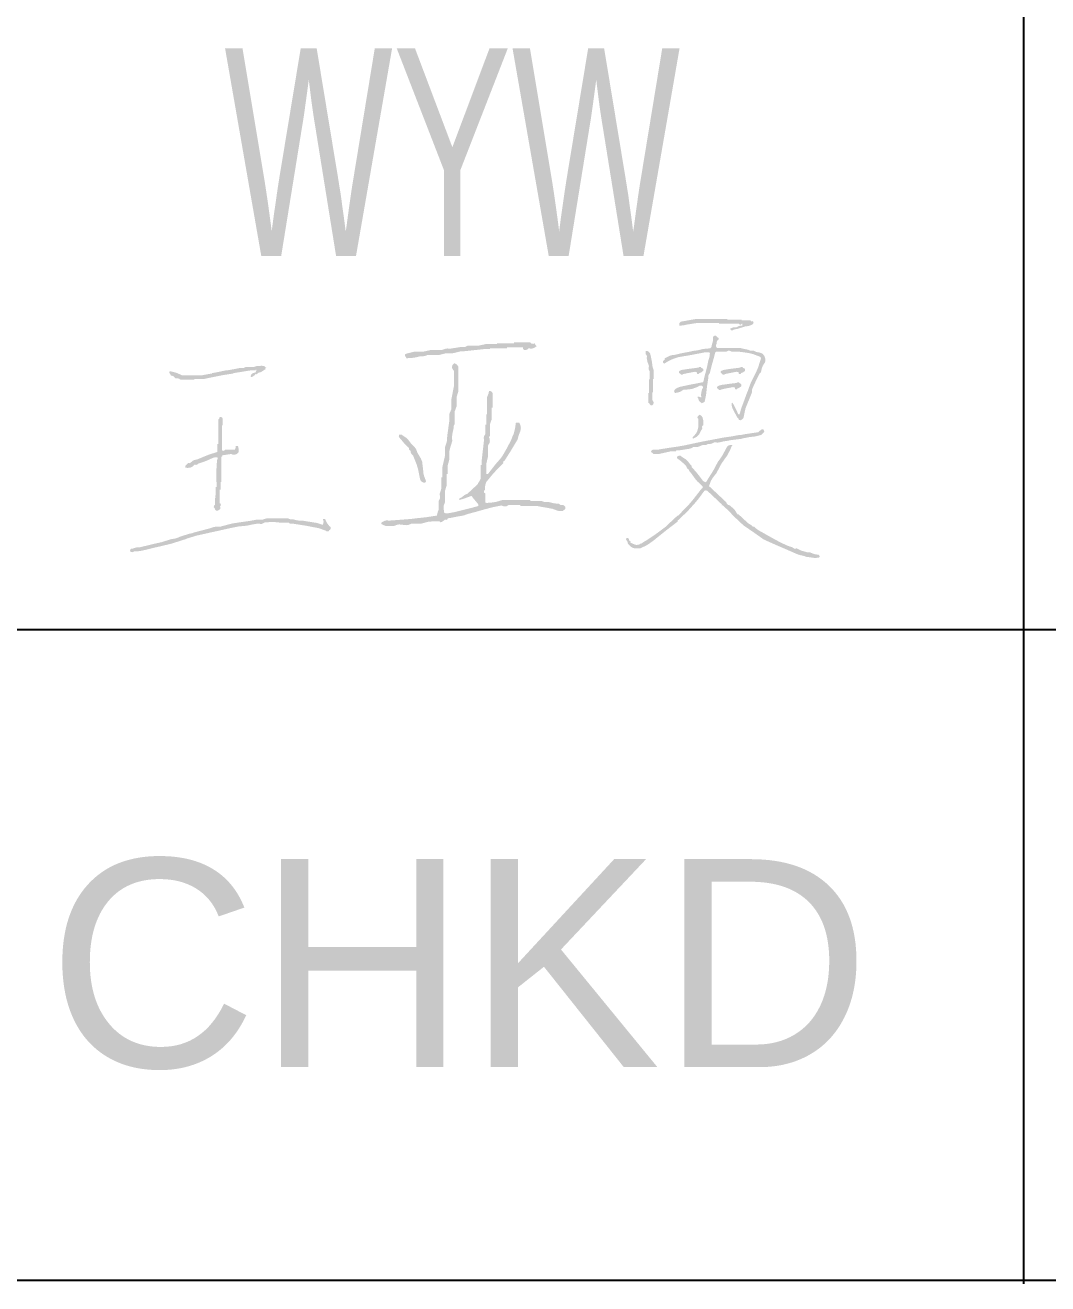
# Model space of a CAD drawing. Header units: millimetres. Extents: x -256 to 585, y -266 to 328.
# Drawn here: x 533.58 to 542.98, y -17.22 to -5.66 of the extents above; entities that cross this region are included whole.
import ezdxf

# ---------------------------------------------------------------- set-up
doc = ezdxf.new("R2010")
doc.units = ezdxf.units.MM
doc.styles.add('Arial', font='ARIAL.TTF', dxfattribs={"height": 0.2})
doc.styles.add('Arial Narrow', font='ARIALN.TTF', dxfattribs={"height": 0.2})

# ---------------------------------------------------------------- blocks, each defined once
blk = doc.blocks.new('Unknown-252070812-55925')
at = {"color": 7, "linetype": 'Continuous'}
for p, q in [((542.761, -17.219), (542.761, 24.834)), ((451.671, -11.211), (564.788, -11.211)), ((451.671, -17.185), (564.753, -17.185))]:
    blk.add_line(p, q, dxfattribs=at)
at = {"color": 7, "linetype": 'Continuous', "style": 'Arial'}
blk.add_text('CHKD', height=1.9102, dxfattribs=at).set_placement((533.789, -15.229))
blk = doc.blocks.new('Unknown-252070812-55927')
at = {"linetype": 'Continuous'}
for points in [[(540.268, -8.377), (540.262, -8.381), (540.252, -8.378), (540.249, -8.371), (540.167, -8.371), (540.167, -8.365), (540.035, -8.365), (540.035, -8.36), (539.738, -8.36), (539.686, -8.369), (539.66, -8.374), (539.608, -8.383), (539.593, -8.398), (539.593, -8.419), (539.621, -8.418), (539.635, -8.416), (539.662, -8.41), (539.757, -8.395), (539.959, -8.395), (539.959, -8.401), (540.142, -8.401), (540.147, -8.409), (540.16, -8.411), (540.167, -8.404), (540.169, -8.401), (540.171, -8.4), (540.174, -8.401), (540.174, -8.419), (540.15, -8.421), (540.137, -8.425), (540.117, -8.436), (540.096, -8.435), (540.085, -8.437), (540.066, -8.445), (540.062, -8.446), (540.061, -8.451), (540.07, -8.462), (540.083, -8.463), (540.092, -8.457), (540.104, -8.453), (540.11, -8.452), (540.123, -8.451), (540.199, -8.427), (540.223, -8.424), (540.236, -8.421), (540.259, -8.413), (540.275, -8.398), (540.276, -8.389), (540.274, -8.384)], [(539.356, -8.908), (540.185, -8.845), (540.178, -8.849), (540.162, -8.855), (540.157, -8.862), (540.149, -8.864), (540.14, -8.861), (540.14, -8.849), (540.133, -8.846), (540.121, -8.843), (540.078, -8.851), (540.057, -8.855), (540.014, -8.864), (540.005, -8.87), (539.993, -8.869), (539.986, -8.861), (539.977, -8.855), (539.974, -8.847), (539.976, -8.837), (539.993, -8.829), (540.002, -8.826), (540.02, -8.823), (540.073, -8.815), (540.1, -8.812), (540.153, -8.805), (540.162, -8.798), (540.174, -8.8), (540.181, -8.808), (540.193, -8.813), (540.198, -8.822), (540.197, -8.834), (540.185, -8.845), (540.361, -8.788), (540.382, -8.755), (540.385, -8.732), (540.383, -8.72), (540.376, -8.699), (540.362, -8.681), (540.351, -8.673), (540.328, -8.666), (540.306, -8.662), (540.295, -8.659), (540.275, -8.649), (540.254, -8.65), (540.243, -8.648), (540.224, -8.64), (540.196, -8.635), (540.182, -8.632), (540.155, -8.625), (539.94, -8.625), (539.931, -8.611), (539.93, -8.599), (539.937, -8.584), (539.938, -8.57), (539.94, -8.563), (539.946, -8.551), (539.954, -8.547), (539.956, -8.536), (539.931, -8.513), (539.918, -8.512), (539.908, -8.517), (539.902, -8.528), (539.903, -8.555), (539.901, -8.569), (539.893, -8.595), (539.891, -8.61), (539.887, -8.617), (539.877, -8.628), (539.831, -8.632), (539.808, -8.635), (539.763, -8.646), (539.725, -8.651), (539.706, -8.655), (539.668, -8.663), (539.623, -8.671), (539.6, -8.676), (539.555, -8.687), (539.523, -8.691), (539.507, -8.696), (539.472, -8.714), (539.46, -8.719), (539.461, -8.727), (539.458, -8.733), (539.451, -8.737), (539.443, -8.748), (539.445, -8.76), (539.454, -8.769), (539.501, -8.741), (539.527, -8.729), (539.58, -8.71), (539.643, -8.699), (539.681, -8.693), (539.823, -8.666), (539.871, -8.666), (539.874, -8.67), (539.875, -8.673), (539.874, -8.678), (539.872, -8.702), (539.869, -8.714), (539.861, -8.737), (539.848, -8.802), (539.823, -8.896), (539.82, -8.913), (539.818, -8.921), (539.814, -8.938), (539.728, -8.955), (539.685, -8.963), (539.599, -8.982), (539.577, -8.99), (539.566, -8.996), (539.548, -9.011), (539.546, -9.022), (539.548, -9.029), (539.555, -9.038), (539.587, -9.032), (539.604, -9.026), (539.631, -9.008), (539.685, -9.005), (539.712, -9), (539.763, -8.982), (539.776, -8.973), (539.785, -8.97), (539.801, -8.97), (539.81, -8.98), (539.811, -8.991), (539.804, -9.002), (539.796, -9.032), (539.794, -9.048), (539.795, -9.079), (539.769, -9.07), (539.764, -9.073), (539.762, -9.08), (539.766, -9.085), (539.774, -9.107), (539.782, -9.118), (539.801, -9.132), (539.811, -9.127), (539.816, -9.125), (539.826, -9.12), (539.838, -9.064), (539.842, -9.036), (539.848, -8.979), (539.861, -8.896), (539.861, -8.879), (539.864, -8.87), (539.874, -8.855), (539.893, -8.779), (539.904, -8.742), (539.924, -8.666), (539.931, -8.66), (540.022, -8.66), (540.04, -8.651), (540.054, -8.65), (540.073, -8.657), (540.113, -8.657), (540.134, -8.658), (540.174, -8.663), (540.237, -8.672), (540.269, -8.68), (540.328, -8.702), (540.34, -8.709), (540.344, -8.719), (540.341, -8.731), (540.317, -8.806), (540.301, -8.843), (540.265, -8.914), (540.246, -8.955), (540.221, -9.026), (540.215, -9.038), (540.183, -9.126), (540.167, -9.168), (540.16, -9.189), (540.148, -9.233), (540.142, -9.235), (540.135, -9.232), (540.133, -9.227), (540.114, -9.186), (540.104, -9.166), (540.082, -9.126), (540.08, -9.13), (540.077, -9.132), (540.073, -9.132), (540.076, -9.156), (540.079, -9.169), (540.088, -9.191), (540.126, -9.262), (540.135, -9.27), (540.138, -9.275), (540.142, -9.286), (540.153, -9.288), (540.161, -9.287), (540.171, -9.28), (540.183, -9.268), (540.202, -9.179), (540.226, -9.12), (540.238, -9.091), (540.262, -9.032), (540.261, -9.015), (540.263, -9.006), (540.268, -8.991), (540.293, -8.937), (540.306, -8.911), (540.332, -8.858), (540.344, -8.846), (540.353, -8.808), (540.361, -8.788), (540.185, -8.845), (539.801, -8.845), (539.814, -8.834), (539.815, -8.822), (539.809, -8.813), (539.798, -8.808), (539.791, -8.8), (539.779, -8.798), (539.769, -8.805), (539.716, -8.812), (539.69, -8.815), (539.637, -8.823), (539.618, -8.826), (539.609, -8.829), (539.593, -8.837), (539.59, -8.847), (539.593, -8.855), (539.602, -8.861), (539.61, -8.869), (539.621, -8.87), (539.631, -8.864), (539.673, -8.855), (539.695, -8.851), (539.738, -8.843), (539.746, -8.845), (539.757, -8.849), (539.757, -8.861), (539.766, -8.864), (539.773, -8.862), (539.779, -8.855), (539.794, -8.849), (539.801, -8.845), (540.185, -8.845), (539.356, -8.908), (539.359, -8.908), (539.359, -8.831), (539.349, -8.802), (539.346, -8.786), (539.343, -8.755), (539.331, -8.696), (539.327, -8.679), (539.322, -8.669), (539.308, -8.657), (539.3, -8.652), (539.29, -8.653), (539.283, -8.66), (539.284, -8.675), (539.287, -8.684), (539.296, -8.696), (539.295, -8.719), (539.297, -8.732), (539.302, -8.755), (539.315, -8.79), (539.311, -8.809), (539.312, -8.82), (539.321, -8.837), (539.321, -8.914), (539.315, -8.914), (539.315, -9.038), (539.308, -9.038), (539.308, -9.126), (539.318, -9.135), (539.322, -9.14), (539.331, -9.15), (539.34, -9.151), (539.346, -9.15), (539.353, -9.144), (539.358, -9.128), (539.356, -9.117), (539.346, -9.103), (539.346, -9.032), (539.353, -9.032), (539.353, -8.908)], [(538.265, -8.581), (538.25, -8.587), (538.236, -8.584), (538.224, -8.573), (538.076, -8.573), (538.076, -8.581), (537.919, -8.581), (537.919, -8.588), (537.82, -8.588), (537.746, -8.604), (537.647, -8.604), (537.626, -8.615), (537.613, -8.617), (537.589, -8.615), (537.49, -8.631), (537.46, -8.629), (537.444, -8.632), (537.416, -8.642), (537.317, -8.642), (537.243, -8.658), (537.16, -8.658), (537.116, -8.669), (537.086, -8.677), (537.077, -8.68), (537.073, -8.687), (537.074, -8.696), (537.079, -8.705), (537.082, -8.71), (537.086, -8.719), (537.139, -8.716), (537.166, -8.712), (537.218, -8.7), (537.245, -8.7), (537.259, -8.697), (537.284, -8.688), (537.391, -8.688), (537.449, -8.673), (537.495, -8.674), (537.519, -8.672), (537.564, -8.661), (537.587, -8.655), (537.599, -8.654), (537.622, -8.654), (537.808, -8.634), (537.853, -8.634), (537.853, -8.627), (538.01, -8.627), (538.01, -8.619), (538.158, -8.619), (538.157, -8.629), (538.159, -8.635), (538.166, -8.642), (538.184, -8.643), (538.196, -8.639), (538.208, -8.627), (538.232, -8.631), (538.247, -8.629), (538.27, -8.619), (538.282, -8.608), (538.273, -8.598), (538.27, -8.592)], [(538.525, -10.067), (538.51, -10.067), (538.501, -10.065), (538.488, -10.056), (538.451, -10.052), (538.433, -10.049), (538.397, -10.04), (538.367, -10.04), (538.352, -10.038), (538.323, -10.029), (538.224, -10.029), (538.224, -10.021), (537.968, -10.021), (537.911, -10.038), (537.88, -10.043), (537.82, -10.048), (537.818, -10.045), (537.815, -10.044), (537.812, -10.044), (537.812, -9.96), (537.8, -9.953), (537.798, -9.937), (537.808, -9.929), (537.809, -9.899), (537.811, -9.884), (537.82, -9.856), (537.879, -9.784), (537.911, -9.749), (537.977, -9.682), (537.975, -9.672), (537.979, -9.664), (537.989, -9.659), (538.038, -9.581), (538.062, -9.542), (538.109, -9.463), (538.116, -9.433), (538.121, -9.418), (538.133, -9.389), (538.138, -9.359), (538.136, -9.342), (538.125, -9.312), (538.092, -9.312), (538.086, -9.353), (538.082, -9.373), (538.072, -9.413), (538.061, -9.437), (538.057, -9.449), (538.047, -9.474), (538.006, -9.551), (537.972, -9.61), (537.952, -9.639), (537.907, -9.69), (537.878, -9.727), (537.864, -9.745), (537.836, -9.782), (537.82, -9.782), (537.82, -9.69), (537.836, -9.621), (537.836, -9.52), (537.851, -9.496), (537.853, -9.479), (537.849, -9.451), (537.844, -9.446), (537.847, -9.438), (537.853, -9.436), (537.853, -9.328), (537.869, -9.282), (537.869, -9.174), (537.878, -9.174), (537.878, -9.039), (537.87, -9.027), (537.86, -9.021), (537.845, -9.02), (537.841, -9.042), (537.837, -9.053), (537.828, -9.074), (537.828, -9.235), (537.82, -9.235), (537.82, -9.328), (537.812, -9.328), (537.812, -9.413), (537.8, -9.435), (537.797, -9.449), (537.799, -9.474), (537.779, -9.648), (537.779, -9.698), (537.77, -9.698), (537.77, -9.821), (537.763, -9.837), (537.759, -9.844), (537.75, -9.859), (537.745, -9.865), (537.744, -9.868), (537.742, -9.875), (537.647, -9.963), (537.625, -9.973), (537.615, -9.979), (537.597, -9.994), (537.588, -9.999), (537.583, -10.002), (537.573, -10.006), (537.573, -10.021), (537.618, -10.007), (537.64, -9.999), (537.684, -9.983), (537.708, -10.014), (537.721, -10.029), (537.746, -10.06), (537.749, -10.067), (537.746, -10.075), (537.738, -10.079), (537.652, -10.101), (537.609, -10.112), (537.523, -10.133), (537.461, -10.144), (537.449, -10.143), (537.443, -10.141), (537.432, -10.137), (537.43, -10.112), (537.43, -10.1), (537.428, -10.075), (537.441, -10.04), (537.441, -9.936), (537.457, -9.883), (537.457, -9.782), (537.465, -9.782), (537.465, -9.705), (537.482, -9.644), (537.482, -9.567), (537.491, -9.533), (537.496, -9.516), (537.507, -9.482), (537.506, -9.435), (537.509, -9.412), (537.519, -9.366), (537.519, -9.347), (537.522, -9.337), (537.531, -9.32), (537.531, -9.205), (537.548, -9.158), (537.548, -9.074), (537.564, -9.02), (537.564, -8.796), (537.553, -8.781), (537.545, -8.774), (537.527, -8.765), (537.507, -8.785), (537.506, -8.806), (537.51, -8.818), (537.523, -8.835), (537.523, -8.973), (537.513, -9.026), (537.508, -9.052), (537.498, -9.104), (537.498, -9.189), (537.482, -9.228), (537.482, -9.282), (537.461, -9.436), (537.459, -9.476), (537.454, -9.497), (537.441, -9.536), (537.441, -9.613), (537.431, -9.656), (537.426, -9.678), (537.416, -9.721), (537.416, -9.813), (537.408, -9.813), (537.408, -9.913), (537.391, -9.967), (537.396, -9.992), (537.394, -10.006), (537.383, -10.029), (537.383, -10.106), (537.375, -10.129), (537.372, -10.14), (537.366, -10.164), (537.267, -10.179), (537.183, -10.188), (537.127, -10.195), (536.929, -10.21), (536.904, -10.208), (536.89, -10.21), (536.867, -10.221), (536.859, -10.226), (536.856, -10.232), (536.855, -10.241), (536.896, -10.26), (536.97, -10.26), (537.001, -10.248), (537.02, -10.245), (537.086, -10.252), (537.105, -10.249), (537.135, -10.237), (537.226, -10.237), (537.284, -10.221), (537.327, -10.217), (537.348, -10.217), (537.391, -10.218), (537.399, -10.225), (537.414, -10.223), (537.42, -10.214), (537.43, -10.21), (537.434, -10.206), (537.441, -10.198), (537.449, -10.204), (537.462, -10.2), (537.465, -10.191), (537.472, -10.188), (537.475, -10.187), (537.482, -10.187), (537.564, -10.171), (537.601, -10.165), (537.62, -10.16), (537.655, -10.148), (537.744, -10.124), (537.789, -10.111), (537.878, -10.087), (537.96, -10.071), (537.985, -10.08), (538.003, -10.079), (538.026, -10.067), (538.133, -10.067), (538.133, -10.075), (538.282, -10.075), (538.341, -10.086), (538.371, -10.091), (538.43, -10.102), (538.466, -10.116), (538.486, -10.121), (538.525, -10.121), (538.546, -10.102), (538.547, -10.086), (538.54, -10.075)], [(535.766, -8.789), (535.758, -8.788), (535.742, -8.789), (535.72, -8.789), (535.708, -8.791), (535.686, -8.799), (535.609, -8.799), (535.592, -8.808), (535.58, -8.81), (535.56, -8.808), (535.455, -8.828), (535.424, -8.831), (535.408, -8.834), (535.378, -8.841), (535.29, -8.858), (535.304, -8.858), (535.199, -8.877), (535.027, -8.877), (534.984, -8.857), (534.961, -8.849), (534.914, -8.838), (534.909, -8.844), (534.907, -8.85), (534.911, -8.858), (534.916, -8.865), (534.918, -8.869), (534.921, -8.877), (534.941, -8.882), (534.951, -8.889), (534.964, -8.904), (534.984, -8.903), (534.996, -8.906), (535.013, -8.917), (535.139, -8.917), (535.139, -8.91), (535.223, -8.91), (535.293, -8.895), (535.328, -8.888), (535.399, -8.874), (535.504, -8.858), (535.483, -8.858), (535.651, -8.831), (535.7, -8.831), (535.7, -8.828), (535.703, -8.824), (535.707, -8.825), (535.705, -8.841), (535.696, -8.851), (535.679, -8.854), (535.666, -8.863), (535.66, -8.87), (535.655, -8.884), (535.658, -8.89), (535.667, -8.892), (535.672, -8.887), (535.685, -8.88), (535.691, -8.875), (535.7, -8.864), (535.71, -8.866), (535.717, -8.862), (535.721, -8.854), (535.745, -8.847), (535.757, -8.842), (535.778, -8.828), (535.781, -8.824), (535.786, -8.823), (535.792, -8.825), (535.789, -8.818), (535.792, -8.811), (535.799, -8.808), (535.781, -8.792)], [(540.148, -8.949), (540.141, -8.94), (540.129, -8.939), (540.12, -8.946), (540.066, -8.952), (540.04, -8.956), (539.987, -8.963), (539.969, -8.967), (539.959, -8.97), (539.943, -8.978), (539.94, -8.988), (539.943, -8.996), (539.952, -9.002), (539.96, -9.01), (539.971, -9.011), (539.981, -9.005), (540.024, -8.996), (540.045, -8.992), (540.088, -8.984), (540.1, -8.987), (540.107, -8.99), (540.107, -9.002), (540.116, -9.005), (540.123, -9.003), (540.129, -8.996), (540.144, -8.99), (540.152, -8.985), (540.164, -8.975), (540.165, -8.963), (540.16, -8.954)], [(539.807, -9.262), (539.799, -9.25), (539.793, -9.245), (539.779, -9.238), (539.763, -9.253), (539.759, -9.261), (539.762, -9.269), (539.769, -9.274), (539.769, -9.348), (539.76, -9.386), (539.751, -9.405), (539.725, -9.436), (539.718, -9.442), (539.716, -9.448), (539.719, -9.457), (539.744, -9.446), (539.757, -9.438), (539.776, -9.418), (539.787, -9.395), (539.793, -9.384), (539.807, -9.362), (539.802, -9.351), (539.805, -9.341), (539.814, -9.333), (539.815, -9.304), (539.814, -9.29)], [(535.539, -9.526), (535.518, -9.526), (535.517, -9.539), (535.515, -9.546), (535.511, -9.559), (535.42, -9.559), (535.412, -9.567), (535.402, -9.57), (535.392, -9.565), (535.392, -9.336), (535.399, -9.336), (535.399, -9.274), (535.392, -9.263), (535.384, -9.259), (535.371, -9.257), (535.368, -9.269), (535.365, -9.275), (535.357, -9.284), (535.357, -9.506), (535.35, -9.506), (535.35, -9.579), (535.275, -9.603), (535.239, -9.617), (535.167, -9.647), (535.136, -9.654), (535.12, -9.663), (535.097, -9.683), (535.085, -9.681), (535.076, -9.684), (535.069, -9.693), (535.055, -9.706), (535.055, -9.723), (535.067, -9.725), (535.076, -9.726), (535.104, -9.722), (535.119, -9.715), (535.139, -9.697), (535.154, -9.698), (535.163, -9.696), (535.174, -9.687), (535.232, -9.667), (535.26, -9.656), (535.314, -9.631), (535.326, -9.63), (535.331, -9.63), (535.343, -9.628), (535.351, -9.632), (535.353, -9.644), (535.346, -9.651), (535.34, -9.75), (535.339, -9.8), (535.343, -9.9), (535.335, -9.9), (535.335, -9.978), (535.33, -9.98), (535.328, -9.987), (535.332, -9.991), (535.334, -9.994), (535.332, -9.998), (535.328, -9.998), (535.328, -10.064), (535.318, -10.072), (535.316, -10.086), (535.325, -10.096), (535.328, -10.109), (535.336, -10.117), (535.35, -10.119), (535.362, -10.113), (535.368, -10.109), (535.378, -10.1), (535.374, -10.077), (535.382, -10.069), (535.38, -10.056), (535.371, -10.05), (535.371, -9.926), (535.378, -9.926), (535.378, -9.854), (535.385, -9.854), (535.385, -9.624), (535.391, -9.624), (535.395, -9.616), (535.392, -9.611), (535.476, -9.598), (535.491, -9.604), (535.502, -9.605), (535.518, -9.602), (535.531, -9.596), (535.536, -9.591), (535.546, -9.582), (535.546, -9.559), (535.544, -9.548)], [(537.238, -9.728), (537.231, -9.67), (537.22, -9.641), (537.189, -9.59), (537.174, -9.552), (537.161, -9.534), (537.131, -9.505), (537.102, -9.466), (537.082, -9.448), (537.041, -9.42), (537.02, -9.42), (537.016, -9.434), (537.019, -9.444), (537.028, -9.455), (537.059, -9.492), (537.076, -9.51), (537.111, -9.544), (537.109, -9.554), (537.113, -9.562), (537.123, -9.567), (537.127, -9.587), (537.133, -9.598), (537.148, -9.613), (537.18, -9.694), (537.193, -9.736), (537.21, -9.821), (537.215, -9.839), (537.222, -9.848), (537.238, -9.859), (537.251, -9.862), (537.261, -9.858), (537.267, -9.848), (537.249, -9.802), (537.243, -9.777)], [(540.369, -9.374), (540.358, -9.371), (540.35, -9.373), (540.341, -9.38), (540.331, -9.386), (540.327, -9.39), (540.319, -9.398), (540.266, -9.406), (540.239, -9.41), (540.186, -9.418), (540.169, -9.422), (540.16, -9.423), (540.142, -9.424), (540.079, -9.436), (540.046, -9.441), (540.03, -9.443), (539.997, -9.448), (539.934, -9.46), (539.817, -9.482), (539.759, -9.494), (539.643, -9.519), (539.58, -9.53), (539.517, -9.539), (539.485, -9.544), (539.422, -9.554), (539.395, -9.559), (539.38, -9.559), (539.353, -9.557), (539.343, -9.563), (539.338, -9.567), (539.334, -9.578), (539.356, -9.598), (539.393, -9.599), (539.412, -9.597), (539.447, -9.589), (539.511, -9.575), (539.561, -9.575), (539.567, -9.566), (539.576, -9.563), (539.586, -9.566), (539.662, -9.554), (539.689, -9.55), (539.702, -9.546), (539.725, -9.533), (539.748, -9.535), (539.76, -9.534), (539.782, -9.527), (539.807, -9.516), (539.828, -9.517), (539.839, -9.515), (539.858, -9.507), (539.881, -9.505), (539.894, -9.502), (539.915, -9.492), (539.948, -9.493), (539.965, -9.491), (539.997, -9.483), (540.025, -9.479), (540.039, -9.477), (540.066, -9.471), (540.155, -9.46), (540.165, -9.459), (540.17, -9.457), (540.18, -9.454), (540.243, -9.442), (540.284, -9.438), (540.304, -9.434), (540.344, -9.424), (540.376, -9.395), (540.372, -9.387), (540.371, -9.383)], [(540.875, -10.524), (540.841, -10.519), (540.824, -10.514), (540.793, -10.501), (540.775, -10.501), (540.765, -10.5), (540.748, -10.495), (540.717, -10.486), (540.702, -10.48), (540.673, -10.465), (540.657, -10.468), (540.647, -10.466), (540.635, -10.456), (540.604, -10.446), (540.584, -10.439), (540.521, -10.409), (540.452, -10.372), (540.418, -10.353), (540.351, -10.315), (540.32, -10.298), (540.306, -10.288), (540.281, -10.265), (540.273, -10.266), (540.266, -10.263), (540.262, -10.256), (540.239, -10.242), (540.224, -10.232), (540.142, -10.156), (540.138, -10.152), (540.135, -10.152), (540.129, -10.153), (540.106, -10.116), (540.091, -10.099), (540.057, -10.07), (540.04, -10.065), (540.031, -10.056), (540.025, -10.041), (539.867, -9.893), (539.883, -9.848), (539.895, -9.826), (539.924, -9.787), (539.931, -9.781), (539.981, -9.687), (540.001, -9.658), (540.011, -9.644), (540.032, -9.616), (540.063, -9.557), (540.069, -9.54), (540.073, -9.531), (540.082, -9.516), (540.067, -9.515), (540.058, -9.516), (540.044, -9.522), (540.032, -9.533), (539.987, -9.616), (539.972, -9.637), (539.965, -9.648), (539.949, -9.669), (539.905, -9.752), (539.878, -9.794), (539.865, -9.815), (539.839, -9.858), (539.821, -9.852), (539.812, -9.846), (539.801, -9.831), (539.765, -9.784), (539.746, -9.761), (539.706, -9.716), (539.708, -9.708), (539.704, -9.702), (539.697, -9.698), (539.672, -9.664), (539.655, -9.648), (539.618, -9.625), (539.607, -9.615), (539.594, -9.613), (539.58, -9.619), (539.572, -9.623), (539.571, -9.634), (539.577, -9.64), (539.61, -9.665), (539.626, -9.679), (539.656, -9.707), (539.661, -9.722), (539.666, -9.729), (539.678, -9.74), (539.686, -9.755), (539.691, -9.762), (539.703, -9.775), (539.74, -9.827), (539.761, -9.851), (539.807, -9.896), (539.81, -9.905), (539.806, -9.912), (539.798, -9.917), (539.718, -10.02), (539.675, -10.07), (539.583, -10.164), (539.579, -10.163), (539.576, -10.164), (539.574, -10.167), (539.466, -10.268), (539.4, -10.318), (539.366, -10.342), (539.296, -10.389), (539.275, -10.401), (539.265, -10.407), (539.245, -10.421), (539.237, -10.421), (539.232, -10.424), (539.226, -10.43), (539.204, -10.433), (539.191, -10.432), (539.17, -10.424), (539.16, -10.419), (539.155, -10.417), (539.144, -10.412), (539.146, -10.404), (539.142, -10.398), (539.135, -10.395), (539.131, -10.385), (539.13, -10.38), (539.125, -10.371), (539.106, -10.371), (539.105, -10.383), (539.107, -10.391), (539.116, -10.4), (539.12, -10.417), (539.125, -10.426), (539.138, -10.439), (539.153, -10.453), (539.162, -10.458), (539.182, -10.465), (539.233, -10.465), (539.288, -10.44), (539.314, -10.424), (539.362, -10.389), (539.449, -10.319), (539.492, -10.285), (539.58, -10.218), (539.579, -10.213), (539.58, -10.209), (539.583, -10.206), (539.665, -10.129), (539.733, -10.054), (539.766, -10.015), (539.826, -9.934), (539.836, -9.933), (539.842, -9.933), (539.852, -9.937), (539.981, -10.058), (539.984, -10.062), (539.985, -10.065), (539.984, -10.07), (539.989, -10.069), (539.993, -10.07), (539.997, -10.073), (540.069, -10.141), (540.076, -10.153), (540.186, -10.256), (540.26, -10.306), (540.297, -10.332), (540.369, -10.383), (540.476, -10.431), (540.53, -10.454), (540.638, -10.501), (540.679, -10.519), (540.701, -10.526), (540.745, -10.536), (540.758, -10.542), (540.766, -10.544), (540.78, -10.545), (540.846, -10.554), (540.86, -10.551), (540.867, -10.55), (540.881, -10.548), (540.883, -10.538), (540.881, -10.532)], [(536.378, -10.26), (536.359, -10.236), (536.351, -10.222), (536.339, -10.195), (536.318, -10.195), (536.324, -10.212), (536.325, -10.222), (536.321, -10.241), (536.319, -10.247), (536.309, -10.248), (536.304, -10.244), (536.262, -10.231), (536.135, -10.211), (536.099, -10.21), (536.08, -10.207), (536.044, -10.198), (536.024, -10.198), (536.013, -10.196), (535.995, -10.188), (535.806, -10.188), (535.764, -10.201), (535.721, -10.201), (535.7, -10.203), (535.658, -10.211), (535.588, -10.221), (535.553, -10.226), (535.483, -10.237), (535.438, -10.249), (535.415, -10.255), (535.371, -10.267), (535.335, -10.266), (535.317, -10.269), (535.283, -10.28), (535.22, -10.297), (535.188, -10.305), (535.125, -10.322), (535.114, -10.327), (535.108, -10.328), (535.097, -10.329), (535.013, -10.355), (534.978, -10.37), (534.959, -10.375), (534.921, -10.381), (534.837, -10.408), (534.759, -10.425), (534.719, -10.435), (534.641, -10.454), (534.612, -10.456), (534.598, -10.458), (534.571, -10.467), (534.557, -10.469), (534.549, -10.477), (534.546, -10.49), (534.558, -10.499), (534.571, -10.5), (534.585, -10.493), (534.624, -10.491), (534.644, -10.488), (534.683, -10.48), (534.781, -10.456), (534.83, -10.445), (534.929, -10.421), (535.055, -10.381), (535.069, -10.375), (535.153, -10.349), (535.282, -10.32), (535.347, -10.306), (535.476, -10.277), (535.546, -10.263), (535.6, -10.259), (535.627, -10.255), (535.679, -10.244), (535.71, -10.239), (535.726, -10.238), (535.757, -10.241), (535.785, -10.227), (535.824, -10.224), (535.844, -10.224), (535.883, -10.224), (535.93, -10.229), (535.954, -10.23), (536.002, -10.227), (536.013, -10.237), (536.023, -10.239), (536.037, -10.237), (536.164, -10.257), (536.283, -10.28), (536.321, -10.294), (536.346, -10.303), (536.356, -10.31), (536.369, -10.309), (536.378, -10.299), (536.388, -10.29), (536.392, -10.278), (536.388, -10.268)]]:
    blk.add_hatch(color=3, dxfattribs=at).paths.add_polyline_path(points)
at = {"color": 6, "linetype": 'Continuous', "style": 'Arial Narrow', "width": 0.75}
blk.add_text('WYW', height=1.9089, dxfattribs=at).set_placement((535.413, -7.781))

msp = doc.modelspace()

# ---------------------------------------------------------------- block references
for name in ['Unknown-252070812-55925', 'Unknown-252070812-55927']:
    msp.add_blockref(name, (0, 0))

doc.saveas('drawing.dxf')
